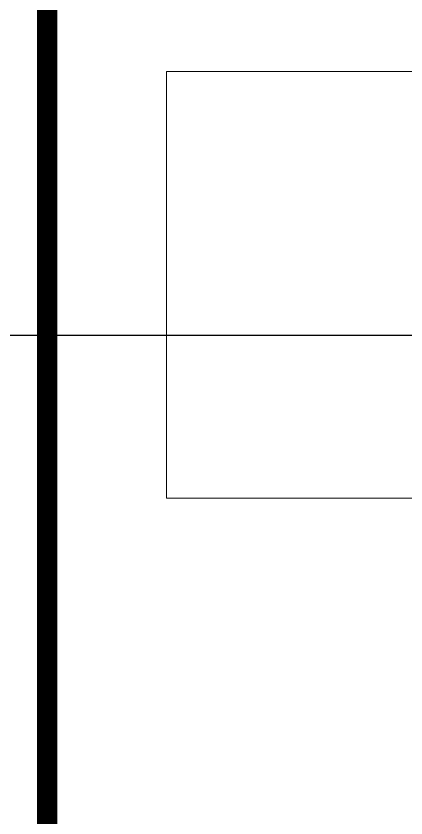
# Model space of a CAD drawing. Header units: metres. Extents: x -13194 to 152406, y -4219 to 19791.
# Drawn here: x 3686.9 to 3725.5, y 654.7 to 734.1 of the extents above; entities that cross this region are included whole.
import ezdxf

# ---------------------------------------------------------------- set-up
doc = ezdxf.new("R2010")
doc.units = ezdxf.units.M
doc.header["$LTSCALE"] = 100
doc.header["$MEASUREMENT"] = 0
doc.linetypes.add('HIDDEN', pattern=[0.375, 0.25, -0.125])
doc.layers.get('0').update_dxf_attribs({"color": 9, "lineweight": 9})
for name, color, linetype, lineweight in [('06D', 9, 'Continuous', 9), ('32-ekipman', 9, 'Continuous', 9), ('E-KABLO', 7, 'Continuous', 30)]:
    doc.layers.add(name, color=color, linetype=linetype, lineweight=lineweight)

# ---------------------------------------------------------------- blocks, each defined once
blk = doc.blocks.new('p-işyeri')
at = {"color": 0, "const_width": 2}
blk.add_lwpolyline([(200, 0), (200, 700), (-200, 700), (-200, 0)], close=True, dxfattribs=at)
blk = doc.blocks.new('h')
for points in [[(182021.587, -16364.344), (182119.848, -16364.344)], [(182119.848, -16364.344), (182121.459, -16364.344)], [(182121.459, -16364.344), (182121.459, -16364.344), (182121.459, -16364.988)], [(182121.459, -16406.226), (182121.459, -16364.988)], [(182119.848, -16406.548), (182094.397, -16406.548)], [(182121.459, -16406.548), (182119.848, -16406.548)], [(182121.459, -16406.226), (182121.459, -16406.548), (182121.459, -16406.548)]]:
    blk.add_lwpolyline(points)
blk = doc.blocks.new('2.bod.Mimari')
at = {"layer": '06D', "color": 89, "linetype": 'HIDDEN', "true_color": 0x2e4d23, "rotation": 90}
blk.add_blockref('p-işyeri', (4390, -8000), dxfattribs=at)
at = {"layer": '32-ekipman', "ltscale": 2, "rotation": 180}
blk.add_blockref('h', (185823.255, -24307.965), dxfattribs=at)

msp = doc.modelspace()

# ---------------------------------------------------------------- linework, layer by layer
at = {"layer": 'E-KABLO', "color": 2}
msp.add_line((3627.25, 702.498), (4391.303, 702.498), dxfattribs=at)

# ---------------------------------------------------------------- block references
msp.add_blockref('2.bod.Mimari', (0, 8630))

doc.saveas('drawing.dxf')
